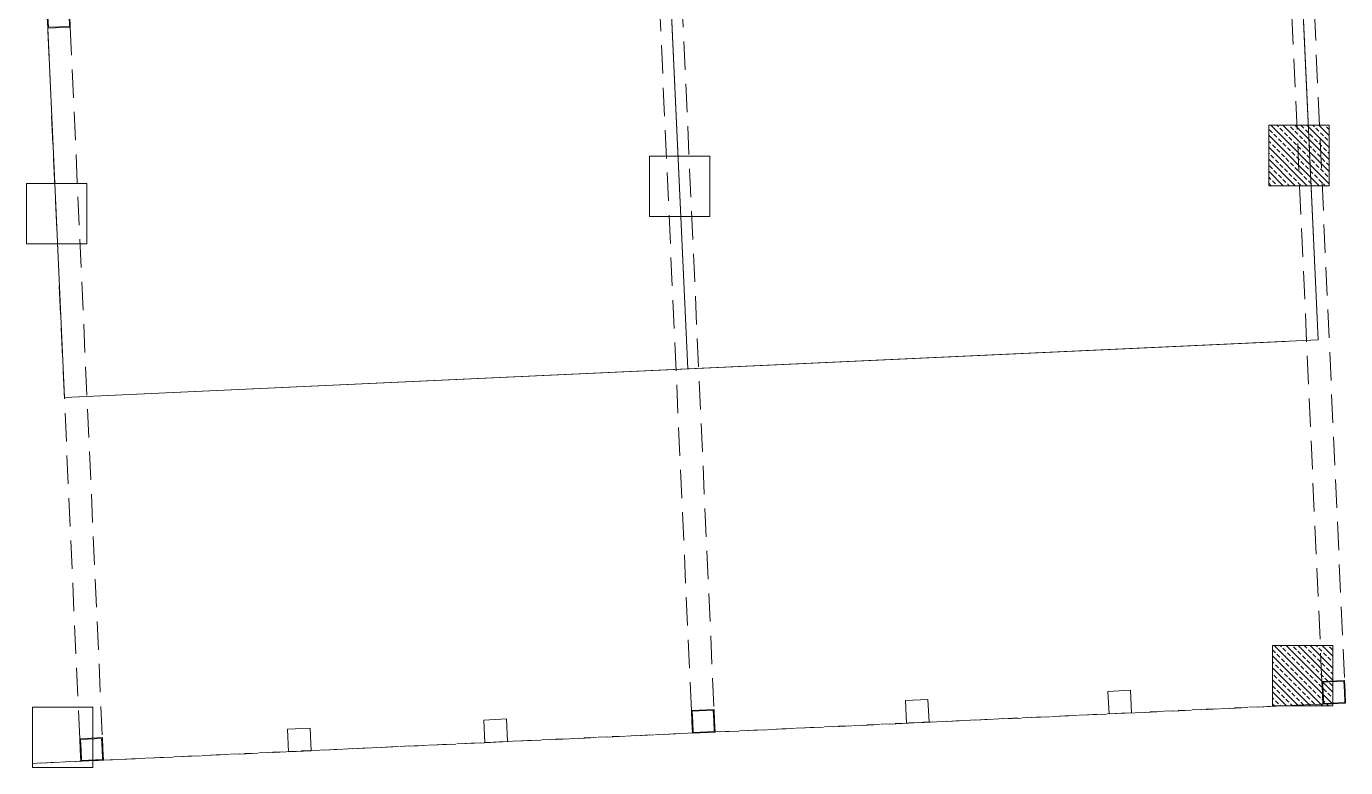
# Model space of a CAD drawing. Extents: x 309271 to 319232, y 6123 to 12941.
# Drawn here: x 309420 to 311167, y 7657 to 8638 of the extents above; entities that cross this region are included whole.
import ezdxf

# ---------------------------------------------------------------- set-up
doc = ezdxf.new("R2010")
doc.units = 0
doc.header["$LTSCALE"] = 25
doc.header["$MEASUREMENT"] = 0
doc.linetypes.add('DASHED', pattern=[0.75, 0.5, -0.25])
doc.linetypes.add('DUZ', pattern=[0])
for name, color, linetype, lineweight in [('DUVAR', 11, 'CONTINUOUS', 0), ('IMARSINIRI', 70, 'DUZ', 15), ('IZDUSUM', 130, 'DASHED', 18), ('t_kolon_rev', 1, 'CONTINUOUS', 0), ('t_kolon_tarama_rev', 9, 'CONTINUOUS', 0), ('TERAS', 2, 'CONTINUOUS', 0)]:
    doc.layers.add(name, color=color, linetype=linetype, lineweight=lineweight)
pattern_1 = [(135, (94215.629, -586205.287), (-7.95495129, -7.95495129), []), (135, (94215.629, -586197.332), (-7.95495129, -7.95495129), [5.625, -2.8125])]

msp = doc.modelspace()

# ---------------------------------------------------------------- hatches: boundary and pattern name
at = {"layer": 't_kolon_tarama_rev'}
h = msp.add_hatch(dxfattribs=at)
h.set_pattern_fill('ANSI33', color=256, scale=45, angle=90, style=0)
h.set_pattern_definition(pattern_1)
h.paths.add_polyline_path([(311064.9, 8506.9), (311144.9, 8506.9), (311144.9, 8426.9), (311064.9, 8426.9)])
h = msp.add_hatch(dxfattribs=at)
h.set_pattern_fill('ANSI33', color=256, scale=45, angle=90, style=0)
h.set_pattern_definition(pattern_1)
h.paths.add_polyline_path([(311069.6, 7818.5), (311149.6, 7818.5), (311149.6, 7738.5), (311069.6, 7738.5)])

# ---------------------------------------------------------------- linework, layer by layer
at = {"layer": 'DUVAR'}
for points, elevation in [([(310851.9, 7757.7), (310881.9, 7759.1), (310883.2, 7729.2), (310853.3, 7727.8), (310851.9, 7757.7)], -722022342203.7), ([(310583.6, 7745.4), (310613.5, 7746.8), (310614.9, 7716.8), (310584.9, 7715.4), (310583.6, 7745.4)], -1444044682314.8), ([(309765.2, 7707.8), (309795.2, 7709.2), (309796.6, 7679.2), (309766.6, 7677.8), (309765.2, 7707.8)], -722022342203.7), ([(310025.2, 7719.8), (310055.2, 7721.2), (310056.6, 7691.2), (310026.6, 7689.8), (310025.2, 7719.8)], -1444044682314.8)]:
    msp.add_lwpolyline(points, dxfattribs=dict(at, elevation=elevation))
at = {"layer": 'IMARSINIRI', "linetype": 'DASHED', "ltscale": 2}
msp.add_lwpolyline([(311149.6, 7741.4), (309427.5, 7662.2)], dxfattribs=at)
at = {"layer": 'IZDUSUM', "linetype": 'DASHED', "ltscale": 3}
for p, q in [((311135.2, 7770.8, -2092.6), (311092.8, 8711.1)), ((311122.7, 8712.5), (311165.2, 7772.2, -2092.6)), ((310300.2, 7732.4, -2166067022425.9), (310257.8, 8672.7, -2166067020333.3)), ((310287.7, 8674.1, -2166067020333.3), (310330.2, 7733.8, -2166067022425.9)), ((309490.2, 7695.1, -2092.6), (309447.8, 8635.5)), ((309477.7, 8636.9), (309520.2, 7696.5, -2092.6))]:
    msp.add_line(p, q, dxfattribs=at)
at = {"layer": 'IZDUSUM', "linetype": 'DASHED'}
msp.add_line((309427.5, 7662.4, -856.6), (311149.6, 7741.7, -469.1), dxfattribs=at)
at = {"layer": 't_kolon_rev'}
msp.add_lwpolyline([(309447.1, 8650.5), (309447.8, 8635.5), (309477.7, 8636.9), (309477.1, 8651.9), (309476.1, 8651.8), (309476.7, 8637.8), (309448.7, 8636.5), (309448.1, 8650.5), (309447.1, 8650.5)], dxfattribs=at)
for points, elevation in [([(311064.9, 8506.9), (311144.9, 8506.9), (311144.9, 8426.9), (311064.9, 8426.9)], 14060.3), ([(310244.7, 8466.1), (310324.7, 8466.1), (310324.7, 8386.1), (310244.7, 8386.1)], 14095.5), ([(309419.6, 8429.8), (309499.6, 8429.8), (309499.6, 8349.8), (309419.6, 8349.8)], 14061.9), ([(311069.6, 7818.5), (311149.6, 7818.5), (311149.6, 7738.5), (311069.6, 7738.5)], 14053.6), ([(309427.5, 7736.8), (309507.5, 7736.8), (309507.5, 7656.8), (309427.5, 7656.8)], 14076.8)]:
    msp.add_lwpolyline(points, close=True, dxfattribs=dict(at, elevation=elevation))
for points, elevation in [([(311136.9, 7755.8), (311136.3, 7769.8), (311164.2, 7771.1), (311164.9, 7757.1), (311165.9, 7757.2), (311165.2, 7772.2), (311135.2, 7770.8), (311135.9, 7755.8), (311136.9, 7755.8)], -2092.6), ([(311135.9, 7755.8), (311136.6, 7740.8), (311166.6, 7742.2), (311165.9, 7757.2), (311164.9, 7757.1), (311165.5, 7743.1), (311137.6, 7741.8), (311136.9, 7755.8), (311135.9, 7755.8)], -2092.6), ([(310301.9, 7717.4), (310301.3, 7731.4), (310329.2, 7732.7), (310329.9, 7718.7), (310330.9, 7718.8), (310330.2, 7733.8), (310300.2, 7732.4), (310300.9, 7717.4), (310301.9, 7717.4)], -2166067022425.9), ([(310300.9, 7717.4), (310301.6, 7702.4), (310331.6, 7703.8), (310330.9, 7718.8), (310329.9, 7718.7), (310330.5, 7704.7), (310302.6, 7703.4), (310301.9, 7717.4), (310300.9, 7717.4)], -2166067022425.9), ([(309491.9, 7680.2), (309491.3, 7694.2), (309519.2, 7695.5), (309519.9, 7681.5), (309520.9, 7681.5), (309520.2, 7696.5), (309490.2, 7695.1), (309490.9, 7680.2), (309491.9, 7680.2)], -2092.6), ([(309490.9, 7680.2), (309491.6, 7665.2), (309521.6, 7666.6), (309520.9, 7681.5), (309519.9, 7681.5), (309520.5, 7667.5), (309492.6, 7666.2), (309491.9, 7680.2), (309490.9, 7680.2)], -2092.6)]:
    msp.add_lwpolyline(points, dxfattribs=dict(at, elevation=elevation))
at = {"layer": 'TERAS'}
for p, q in [((311107.8, 8711.8), (311130.3, 8222.9)), ((310272.8, 8673.4, -2166067020333.3), (310295.3, 8184.5, 82700496923.4)), ((311086.1, 8220.9), (309469.9, 8146.5))]:
    msp.add_line(p, q, dxfattribs=at)
at = {"layer": 'TERAS', "elevation": 82700496923.4}
msp.add_lwpolyline([(310295.3, 8184.5), (311130.3, 8222.9), (311107.8, 8711.8), (311102.6, 8743.2), (310271.5, 8701)], close=True, dxfattribs=at)
at = {"layer": 'TERAS'}
msp.add_lwpolyline([(309469.9, 8146.5), (310295.3, 8184.5), (310272.8, 8673.4), (310272.8, 8673.4), (310271.5, 8701), (309446.4, 8665.5), (309447.8, 8635.5)], close=True, dxfattribs=at)
at = {"layer": 'TERAS', "elevation": -1012.8}
msp.add_lwpolyline([(309469.9, 8146.5), (309447.8, 8635.5)], dxfattribs=at)

doc.saveas('drawing.dxf')
